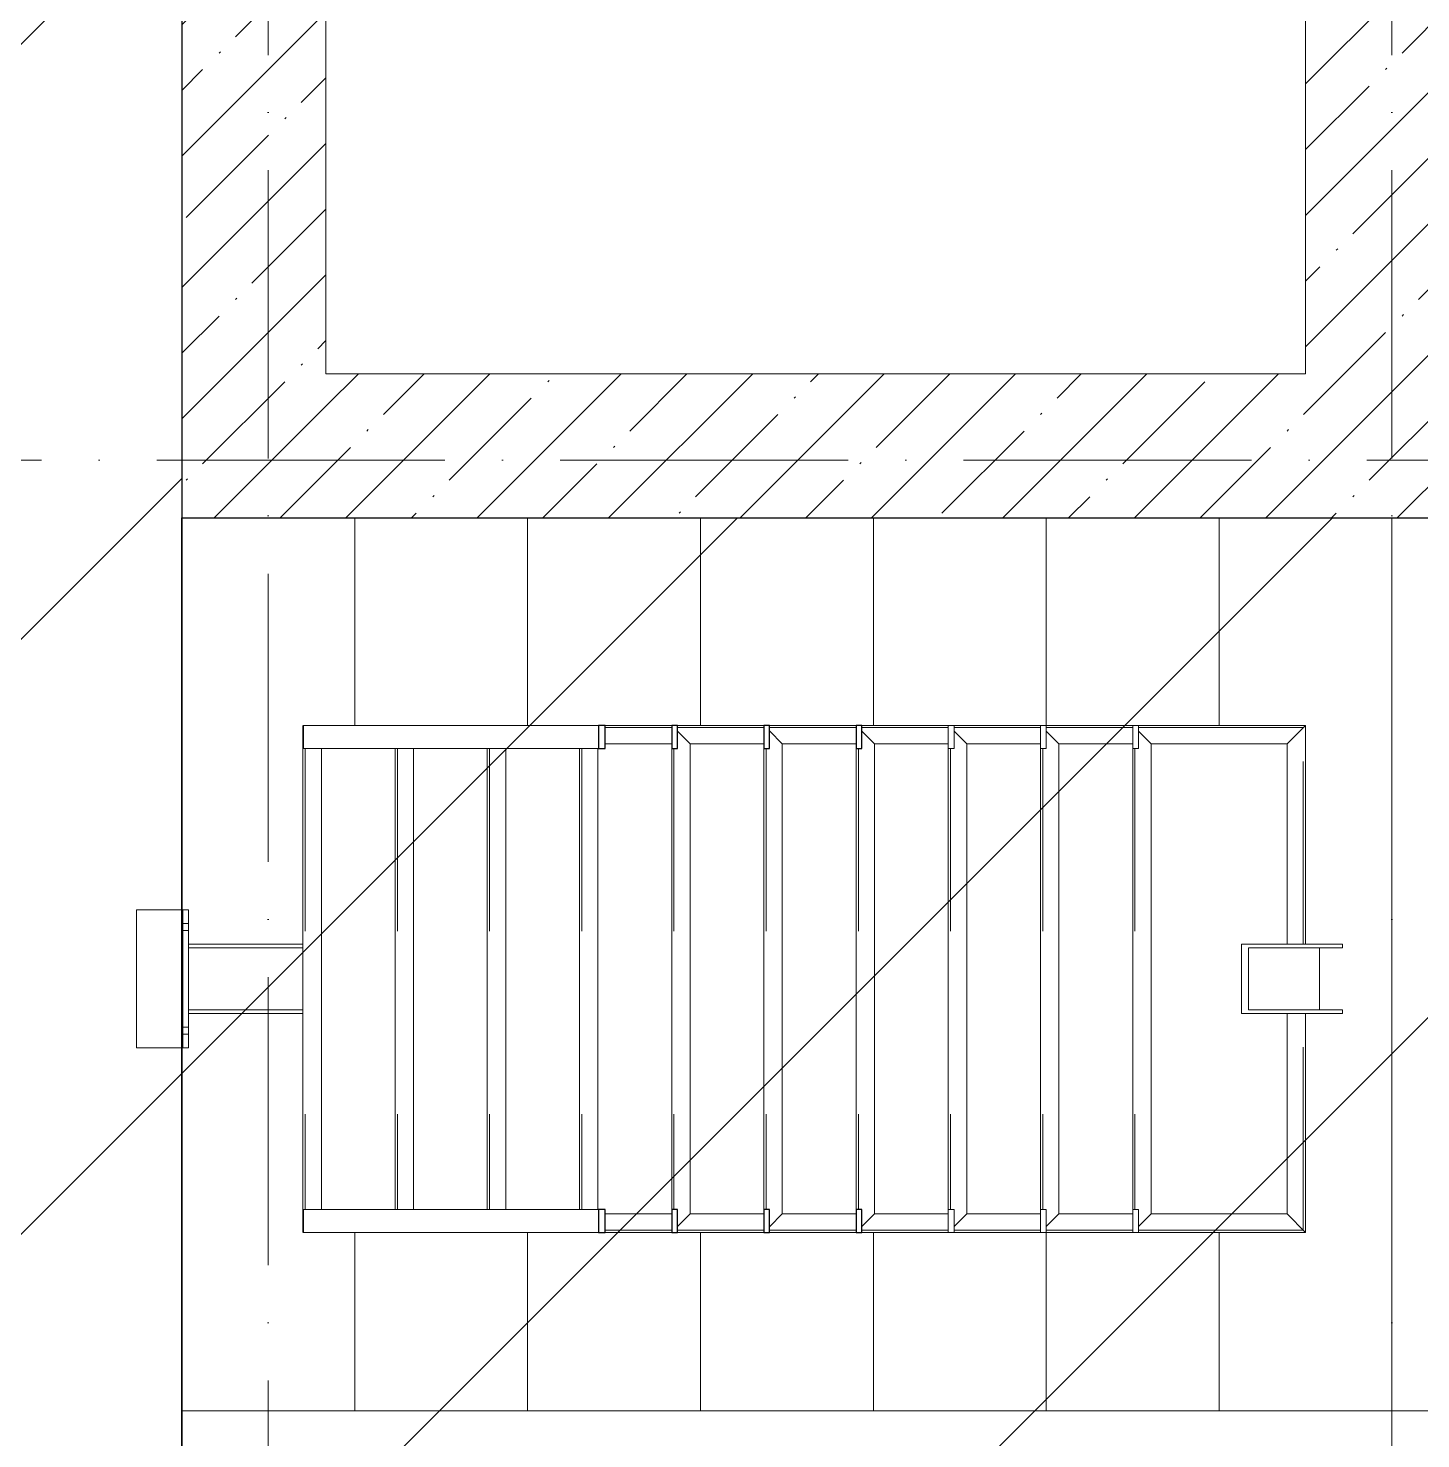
# Model space of a CAD drawing. Header units: millimetres. Extents: x -606178 to 312196, y -19338 to 632709.
# Drawn here: x -141132 to -138715, y 451927 to 454375 of the extents above; entities that cross this region are included whole.
import ezdxf

# ---------------------------------------------------------------- set-up
doc = ezdxf.new("R2010")
doc.units = ezdxf.units.MM
doc.linetypes.add('50_200_ШТРИХ_1Т_ш5_п1_п1_', pattern=[700, 500, -100, 0, -100])
doc.linetypes.add('Штрих', pattern=[635, 317.5, -317.5])
for name, color, linetype, lineweight in [('4) ЛЕстницы', 5, 'Continuous', 30), ('A-FLOR-____-OTLN', 7, 'Continuous', 9), ('A-GENM-____-HDLN', 7, 'Штрих', 9), ('A-GENM-____-MCUT', 7, 'Continuous', 25), ('A-GENM-____-OTLN', 7, 'Continuous', 9), ('A-WALL-____-MCUT-1', 7, 'Continuous', 9), ('A-WALL-____-PATT-1', 7, 'Continuous', 9), ('S-GRID-____-OTLN-1', 7, '50_200_ШТРИХ_1Т_ш5_п1_п1_', 9), ('S-STRS-____-OTLN-1', 7, 'Continuous', 9)]:
    doc.layers.add(name, color=color, linetype=linetype, lineweight=lineweight)
pattern_1 = [(45, (-140714.89, 451794.26), (-114.0493, 114.0493), []), (45, (-140600.84, 451794.26), (-114.0493, 114.0493), [201.612, -40.322, 3.353, -36.97])]
pattern_2 = [(45, (-424485.6, 538657.7), (-516.3647, 516.3647), [])]

# ---------------------------------------------------------------- blocks, each defined once
blk = doc.blocks.new('ОМ_Нижняя опорная пятка - ОМ_Нижняя опорная пятка-19082064-АР1_План отверстий 3 этажа в осях 1-64_А-ГГ')
at = {"layer": 'A-GENM-____-OTLN'}
for p, q in [((-96, 10), (-96, 0)), ((-84, 10), (-84, 0)), ((84, 10), (84, 0)), ((96, 10), (96, 0))]:
    blk.add_line(p, q, dxfattribs=at)
blk = doc.blocks.new('ОМ_Труба_ГОСТ 8639-82 - ОМ_Труба_ГОСТ 8639-82-26350154-АР1_План отверстий 3 этажа в осях 1-64_А-ГГ')
at = {"layer": 'A-GENM-____-OTLN'}
for p, q in [((19689.1, 44821), (19689.1, 44941)), ((19689.1, 44941), (19864.1, 44941)), ((19864.1, 44935), (19701.2, 44935)), ((19701.2, 44935), (19701.2, 44827)), ((19824, 44935), (19824, 44827)), ((19864.1, 44941), (19864.1, 44935)), ((19864.1, 44821), (19689.1, 44821)), ((19701.2, 44827), (19864.1, 44827)), ((19864.1, 44827), (19864.1, 44821))]:
    blk.add_line(p, q, dxfattribs=at)
blk = doc.blocks.new('ОМ_Уголок_ГОСТ 8509-93 - ОМ_Уголок_ГОСТ 8509-93-26349651-АР1_План отверстий 3 этажа в осях 1-64_А-ГГ')
at = {"layer": 'A-GENM-____-HDLN'}
for p, q in [((4, -4), (380, -4)), ((500, -4), (876, -4))]:
    blk.add_line(p, q, dxfattribs=at)
at = {"layer": 'A-GENM-____-OTLN'}
for p, q in [((380, 0), (0, 0)), ((32, -32), (0, 0)), ((880, 0), (500, 0)), ((880, 0), (848, -32)), ((32, -32), (380, -32)), ((500, -32), (848, -32))]:
    blk.add_line(p, q, dxfattribs=at)
blk = doc.blocks.new('ОМ_Уголок_ГОСТ 8509-93 - ОМ_Уголок_ГОСТ 8509-93-V88-АР1_План отверстий 3 этажа в осях 1-64_А-ГГ')
at = {"layer": 'A-GENM-____-HDLN'}
blk.add_line((40, -4), (840, -4), dxfattribs=at)
at = {"layer": 'A-GENM-____-OTLN'}
for p, q in [((32, -32), (10, -10)), ((840, 0), (40, 0)), ((870, -10), (848, -32)), ((32, -32), (848, -32))]:
    blk.add_line(p, q, dxfattribs=at)
blk = doc.blocks.new('ОМ_Уголок_ГОСТ 8509-93 - ОМ_Уголок_ГОСТ 8509-93-19082047-АР1_План отверстий 3 этажа в осях 1-64_А-ГГ')
at = {"layer": 'A-GENM-____-HDLN'}
blk.add_line((10, -4), (296, -4), dxfattribs=at)
at = {"layer": 'A-GENM-____-OTLN'}
for p, q in [((300, 0), (10, 0)), ((32, -32), (10, -10)), ((300, 0), (268, -32)), ((32, -32), (268, -32))]:
    blk.add_line(p, q, dxfattribs=at)
blk = doc.blocks.new('ОМ_Уголок_ГОСТ 8509-93 - ОМ_Уголок_ГОСТ 8509-93-V89-АР1_План отверстий 3 этажа в осях 1-64_А-ГГ')
at = {"layer": 'A-GENM-____-HDLN'}
blk.add_line((4, -4), (290, -4), dxfattribs=at)
at = {"layer": 'A-GENM-____-OTLN'}
for p, q in [((290, 0), (0, 0)), ((32, -32), (0, 0)), ((290, -10), (268, -32)), ((32, -32), (268, -32))]:
    blk.add_line(p, q, dxfattribs=at)
blk = doc.blocks.new('ОМ_Уголок_ГОСТ 8509-93 - ОМ_Уголок_ГОСТ 8509-93-V90-АР1_План отверстий 3 этажа в осях 1-64_А-ГГ')
at = {"layer": 'A-GENM-____-HDLN'}
blk.add_line((10, -4), (160, -4), dxfattribs=at)
at = {"layer": 'A-GENM-____-OTLN'}
for p, q in [((160, 0), (10, 0)), ((32, -32), (10, -10)), ((32, -32), (160, -32))]:
    blk.add_line(p, q, dxfattribs=at)
blk = doc.blocks.new('ОМ_Уголок_ГОСТ 8509-93 - ОМ_Уголок_ГОСТ 8509-93-V91-АР1_План отверстий 3 этажа в осях 1-64_А-ГГ')
at = {"layer": 'A-GENM-____-HDLN'}
blk.add_line((140, -4), (290, -4), dxfattribs=at)
at = {"layer": 'A-GENM-____-OTLN'}
for p, q in [((290, 0), (140, 0)), ((290, -10), (268, -32)), ((140, -32), (268, -32))]:
    blk.add_line(p, q, dxfattribs=at)
blk = doc.blocks.new('ОМ_Уголок_ГОСТ 8509-93 - ОМ_Уголок_ГОСТ 8509-93-V160-АР1_План отверстий 3 этажа в осях 1-64_А-ГГ')
at = {"layer": 'A-GENM-____-HDLN'}
blk.add_line((40, -4), (840, -4), dxfattribs=at)
at = {"layer": 'A-GENM-____-OTLN'}
for p, q in [((32, -32), (10.1, -10.1)), ((840, 0), (40, 0)), ((869.9, -10.1), (848, -32)), ((32, -32), (848, -32))]:
    blk.add_line(p, q, dxfattribs=at)
blk = doc.blocks.new('ОМ_Уголок_ГОСТ 8509-93 - ОМ_Уголок_ГОСТ 8509-93-V161-АР1_План отверстий 3 этажа в осях 1-64_А-ГГ')
at = {"layer": 'A-GENM-____-HDLN'}
blk.add_line((10.1, -4), (160, -4), dxfattribs=at)
at = {"layer": 'A-GENM-____-OTLN'}
for p, q in [((160, 0), (10.1, 0)), ((32, -32), (10.1, -10.1)), ((32, -32), (160, -32))]:
    blk.add_line(p, q, dxfattribs=at)
blk = doc.blocks.new('ОМ_Уголок_ГОСТ 8509-93 - ОМ_Уголок_ГОСТ 8509-93-V162-АР1_План отверстий 3 этажа в осях 1-64_А-ГГ')
at = {"layer": 'A-GENM-____-HDLN'}
blk.add_line((140, -4), (289.9, -4), dxfattribs=at)
at = {"layer": 'A-GENM-____-OTLN'}
for p, q in [((289.9, 0), (140, 0)), ((289.9, -10.1), (268, -32)), ((140, -32), (268, -32))]:
    blk.add_line(p, q, dxfattribs=at)
blk = doc.blocks.new('ОМ_Уголок_ГОСТ 8509-93 - ОМ_Уголок_ГОСТ 8509-93-V92-АР1_План отверстий 3 этажа в осях 1-64_А-ГГ')
at = {"layer": 'A-GENM-____-HDLN'}
blk.add_line((40, -4), (840, -4), dxfattribs=at)
at = {"layer": 'A-GENM-____-OTLN'}
for p, q in [((840, 0), (40, 0)), ((40, -32), (840, -32))]:
    blk.add_line(p, q, dxfattribs=at)
blk = doc.blocks.new('ОМ_Уголок_ГОСТ 8509-93 - ОМ_Уголок_ГОСТ 8509-93-V93-АР1_План отверстий 3 этажа в осях 1-64_А-ГГ')
at = {"layer": 'A-GENM-____-HDLN'}
blk.add_line((44.3, -4), (160, -4), dxfattribs=at)
at = {"layer": 'A-GENM-____-OTLN'}
for p, q in [((160, 0), (44.3, 0)), ((44.3, -32), (160, -32))]:
    blk.add_line(p, q, dxfattribs=at)
blk = doc.blocks.new('ОМ_Уголок_ГОСТ 8509-93 - ОМ_Уголок_ГОСТ 8509-93-V94-АР1_План отверстий 3 этажа в осях 1-64_А-ГГ')
at = {"layer": 'A-GENM-____-HDLN'}
blk.add_line((140, -4), (255.7, -4), dxfattribs=at)
at = {"layer": 'A-GENM-____-OTLN'}
for p, q in [((255.7, 0), (140, 0)), ((140, -32), (255.7, -32))]:
    blk.add_line(p, q, dxfattribs=at)
blk = doc.blocks.new('ОМ_Уголок_ГОСТ 8509-93 - ОМ_Уголок_ГОСТ 8509-93-V163-АР1_План отверстий 3 этажа в осях 1-64_А-ГГ')
at = {"layer": 'A-GENM-____-HDLN'}
blk.add_line((40, -4), (840, -4), dxfattribs=at)
at = {"layer": 'A-GENM-____-OTLN'}
for p, q in [((880, 0), (0, 0)), ((1.3, -1.3), (0, 0)), ((880, 0), (878.7, -1.3)), ((40, -32), (840, -32))]:
    blk.add_line(p, q, dxfattribs=at)
blk = doc.blocks.new('ОМ_Труба_ГОСТ 8639-82 - ОМ_Труба_ГОСТ 8639-82-26527904-АР1_План отверстий 3 этажа в осях 1-64_А-ГГ')
at = {"layer": 'A-GENM-____-HDLN'}
for p, q in [((18060, 44935), (17861.5, 44935)), ((18060, 44827), (17861.5, 44827))]:
    blk.add_line(p, q, dxfattribs=at)
at = {"layer": 'A-GENM-____-OTLN'}
for p, q in [((18060, 44941), (17861.5, 44941)), ((18060, 44821), (17861.5, 44821))]:
    blk.add_line(p, q, dxfattribs=at)
blk = doc.blocks.new('ОМ_Уголок_ГОСТ 8510-86 - ОМ_Уголок_ГОСТ 8510-86-19082066-АР1_План отверстий 3 этажа в осях 1-64_А-ГГ')
at = {"layer": 'A-GENM-____-OTLN'}
for p, q in [((0, 0), (0, -90)), ((240, 0), (0, 0)), ((0, -10), (240, -10)), ((240, -90), (240, 0)), ((0, -90), (240, -90))]:
    blk.add_line(p, q, dxfattribs=at)
blk = doc.blocks.new('ОМ_Полоса_Трапеция прямоугольная_Прокат_ГОСТ 103-2006 - ОМ_Полоса_Трапеция прямоугольная_Прокат_ГОСТ 103-2006-19082130-АР1_План отверстий 3 этажа в осях 1-64_А-ГГ')
at = {"layer": 'A-GENM-____-OTLN'}
for p, q in [((19500, 45321), (19510, 45321)), ((19500, 45281), (19500, 45321)), ((19510, 45321), (19510, 45281)), ((19510, 45281), (19500, 45281))]:
    blk.add_line(p, q, dxfattribs=at)
blk = doc.blocks.new('ОМ_Полоса_Трапеция прямоугольная_Прокат_ГОСТ 103-2006 - ОМ_Полоса_Трапеция прямоугольная_Прокат_ГОСТ 103-2006-V96-АР1_План отверстий 3 этажа в осях 1-64_А-ГГ')
at = {"layer": 'A-GENM-____-MCUT'}
for p, q in [((19030, 45321), (19020, 45321)), ((19020, 45321), (19020, 45281)), ((19030, 45281), (19030, 45321)), ((19020, 45281), (19030, 45281))]:
    blk.add_line(p, q, dxfattribs=at)
blk = doc.blocks.new('ОМ_Полоса_Трапеция прямоугольная_Прокат_ГОСТ 103-2006 - ОМ_Полоса_Трапеция прямоугольная_Прокат_ГОСТ 103-2006-V97-АР1_План отверстий 3 этажа в осях 1-64_А-ГГ')
at = {"layer": 'A-GENM-____-MCUT'}
for p, q in [((18870, 45321), (18860, 45321)), ((18860, 45321), (18860, 45281)), ((18870, 45281), (18870, 45321)), ((18860, 45281), (18870, 45281))]:
    blk.add_line(p, q, dxfattribs=at)
blk = doc.blocks.new('ОМ_Полоса_Трапеция прямоугольная_Прокат_ГОСТ 103-2006 - ОМ_Полоса_Трапеция прямоугольная_Прокат_ГОСТ 103-2006-V98-АР1_План отверстий 3 этажа в осях 1-64_А-ГГ')
at = {"layer": 'A-GENM-____-MCUT'}
for p, q in [((18710, 45321), (18700, 45321)), ((18700, 45321), (18700, 45281)), ((18710, 45281), (18710, 45321)), ((18700, 45281), (18710, 45281))]:
    blk.add_line(p, q, dxfattribs=at)
blk = doc.blocks.new('ОМ_Полоса_Прокат_ГОСТ 103-2006 - ОМ_Полоса_Прокат_ГОСТ 103-2006-20723456-АР1_План отверстий 3 этажа в осях 1-64_А-ГГ')
at = {"layer": 'A-GENM-____-MCUT'}
for p, q in [((18584.3, 45321), (18572.8, 45321)), ((18572.8, 45321), (18572.8, 45281)), ((18584.3, 45281), (18584.3, 45321)), ((18572.8, 45281), (18584.3, 45281))]:
    blk.add_line(p, q, dxfattribs=at)
at = {"layer": 'A-GENM-____-OTLN'}
for p, q in [((18061.3, 45281), (18061.3, 45321)), ((18061.3, 45321), (18572.8, 45321)), ((18572.8, 45281), (18061.3, 45281))]:
    blk.add_line(p, q, dxfattribs=at)
blk = doc.blocks.new('ОМ_Полоса_Трапеция прямоугольная_Прокат_ГОСТ 103-2006 - ОМ_Полоса_Трапеция прямоугольная_Прокат_ГОСТ 103-2006-19082170-АР1_План отверстий 3 этажа в осях 1-64_А-ГГ')
at = {"layer": 'A-GENM-____-OTLN'}
for p, q in [((19500, 44481), (19510, 44481)), ((19500, 44441), (19500, 44481)), ((19510, 44481), (19510, 44441)), ((19510, 44441), (19500, 44441))]:
    blk.add_line(p, q, dxfattribs=at)
blk = doc.blocks.new('ОМ_Полоса_Трапеция прямоугольная_Прокат_ГОСТ 103-2006 - ОМ_Полоса_Трапеция прямоугольная_Прокат_ГОСТ 103-2006-V99-АР1_План отверстий 3 этажа в осях 1-64_А-ГГ')
at = {"layer": 'A-GENM-____-MCUT'}
for p, q in [((19030, 44481), (19020, 44481)), ((19020, 44481), (19020, 44441)), ((19030, 44441), (19030, 44481)), ((19020, 44441), (19030, 44441))]:
    blk.add_line(p, q, dxfattribs=at)
blk = doc.blocks.new('ОМ_Полоса_Трапеция прямоугольная_Прокат_ГОСТ 103-2006 - ОМ_Полоса_Трапеция прямоугольная_Прокат_ГОСТ 103-2006-V100-АР1_План отверстий 3 этажа в осях 1-64_А-ГГ')
at = {"layer": 'A-GENM-____-MCUT'}
for p, q in [((18870, 44481), (18860, 44481)), ((18860, 44481), (18860, 44441)), ((18870, 44441), (18870, 44481)), ((18860, 44441), (18870, 44441))]:
    blk.add_line(p, q, dxfattribs=at)
blk = doc.blocks.new('ОМ_Полоса_Трапеция прямоугольная_Прокат_ГОСТ 103-2006 - ОМ_Полоса_Трапеция прямоугольная_Прокат_ГОСТ 103-2006-V101-АР1_План отверстий 3 этажа в осях 1-64_А-ГГ')
at = {"layer": 'A-GENM-____-MCUT'}
for p, q in [((18710, 44481), (18700, 44481)), ((18700, 44481), (18700, 44441)), ((18710, 44441), (18710, 44481)), ((18700, 44441), (18710, 44441))]:
    blk.add_line(p, q, dxfattribs=at)
blk = doc.blocks.new('ОМ_Полоса_Прокат_ГОСТ 103-2006 - ОМ_Полоса_Прокат_ГОСТ 103-2006-20723498-АР1_План отверстий 3 этажа в осях 1-64_А-ГГ')
at = {"layer": 'A-GENM-____-MCUT'}
for p, q in [((18584.3, 44481), (18572.8, 44481)), ((18572.8, 44481), (18572.8, 44441)), ((18584.3, 44441), (18584.3, 44481)), ((18572.8, 44441), (18584.3, 44441))]:
    blk.add_line(p, q, dxfattribs=at)
at = {"layer": 'A-GENM-____-OTLN'}
for p, q in [((18061.3, 44441), (18061.3, 44481)), ((18061.3, 44481), (18572.8, 44481)), ((18572.8, 44441), (18061.3, 44441))]:
    blk.add_line(p, q, dxfattribs=at)

msp = doc.modelspace()

# ---------------------------------------------------------------- hatches: boundary and pattern name
at = {"layer": '4) ЛЕстницы'}
h = msp.add_hatch(dxfattribs=at)
h.set_pattern_fill('ANSI31', color=256, scale=230)
h.set_pattern_definition(pattern_2)
h.paths.add_polyline_path([(-142914.891, 457625.3011), (-140864.891, 457625.3011), (-140864.891, 450125.3011), (-142914.891, 450125.3011)])
h = msp.add_hatch(dxfattribs=at)
h.set_pattern_fill('ANSI31', color=256, scale=230)
h.set_pattern_definition(pattern_2)
h.paths.add_polyline_path([(-140864.891, 453525.3011), (-135414.891, 453525.3011), (-135414.891, 450125.3011), (-140864.891, 450125.3011)])
at = {"layer": 'A-WALL-____-PATT-1'}
h = msp.add_hatch(dxfattribs=at)
h.set_pattern_fill('FP_38', color=256, style=0, pattern_type=2)
h.set_pattern_definition(pattern_1)
h.paths.add_polyline_path([(-140728.5679, 453525.3011), (-140614.891, 453525.3011), (-140614.891, 457625.3011), (-140864.891, 457625.3011), (-140864.891, 453525.3011)], flags=0)
h = msp.add_hatch(dxfattribs=at)
h.set_pattern_fill('FP_38', color=256, style=0, pattern_type=2)
h.set_pattern_definition(pattern_1)
h.paths.add_polyline_path([(-138914.891, 453775.3011), (-138664.891, 453775.3011), (-138664.891, 454825.3011), (-138914.891, 454825.3011), (-138914.891, 454248.3732)], flags=0)
h.paths.add_polyline_path([(-138664.891, 456175.3011), (-138664.891, 456475.3011), (-138914.891, 456475.3011), (-138914.891, 456175.3011)], flags=0)
h = msp.add_hatch(dxfattribs=at)
h.set_pattern_fill('FP_38', color=256, style=0, pattern_type=2)
h.set_pattern_definition(pattern_1)
h.paths.add_polyline_path([(-135414.891, 453525.3011), (-135164.891, 453525.3011), (-135164.891, 453775.3011), (-140614.891, 453775.3011), (-140614.891, 453525.3011), (-137193.6393, 453525.3011)], flags=0)

# ---------------------------------------------------------------- linework, layer by layer
for points in [[(-142914.891, 457625.3011), (-140864.891, 457625.3011), (-140864.891, 450125.3011), (-142914.891, 450125.3011)], [(-140864.891, 453525.3011), (-135414.891, 453525.3011), (-135414.891, 450125.3011), (-140864.891, 450125.3011)]]:
    msp.add_lwpolyline(points, close=True)
at = {"layer": 'A-FLOR-____-OTLN'}
for p, q in [((-140864.891, 452845.3011), (-140864.891, 453525.3011)), ((-140864.891, 450125.3011), (-140864.891, 452605.3011))]:
    msp.add_line(p, q, dxfattribs=at)
at = {"layer": 'A-WALL-____-MCUT-1'}
for p, q in [((-140864.891, 457625.3011), (-140864.891, 453525.3011)), ((-140614.891, 453775.3011), (-140614.891, 456475.3011)), ((-138914.891, 454825.3011), (-138914.891, 453775.3011)), ((-138914.891, 453775.3011), (-140614.891, 453775.3011)), ((-140864.891, 453525.3011), (-135414.891, 453525.3011))]:
    msp.add_line(p, q, dxfattribs=at)
at = {"layer": 'S-GRID-____-OTLN-1'}
for p, q in [((-140714.891, 458329.2751), (-140714.891, 447311.6528)), ((-138764.891, 458329.2751), (-138764.891, 447311.6528)), ((-36793.8313, 453625.3011), (-145383.6612, 453625.3011))]:
    msp.add_line(p, q, dxfattribs=at)
at = {"layer": 'S-STRS-____-OTLN-1'}
for p, q in [((-140564.891, 453525.3011), (-140564.891, 453165.3011)), ((-140564.891, 453525.3011), (-140564.891, 453165.3011)), ((-140264.891, 453525.3011), (-140264.891, 453165.3011)), ((-140264.891, 453525.3011), (-140264.891, 453165.3011)), ((-139964.891, 453525.3011), (-139964.891, 453165.3011)), ((-139964.891, 453525.3011), (-139964.891, 453165.3011)), ((-139664.891, 453525.3011), (-139664.891, 453165.3011)), ((-139664.891, 453525.3011), (-139664.891, 453165.3011)), ((-139364.891, 453525.3011), (-139364.891, 453165.3011)), ((-139364.891, 453525.3011), (-139364.891, 453165.3011)), ((-139064.891, 453525.3011), (-139064.891, 453165.3011)), ((-139064.891, 453525.3011), (-139064.891, 453165.3011)), ((-138764.891, 453525.3011), (-138764.891, 451975.3011)), ((-138764.891, 453525.3011), (-138764.891, 451975.3011)), ((-140564.891, 452285.3011), (-140564.891, 451975.3011)), ((-140564.891, 452285.3011), (-140564.891, 451975.3011)), ((-140264.891, 452285.3011), (-140264.891, 451975.3011)), ((-140264.891, 452285.3011), (-140264.891, 451975.3011)), ((-139964.891, 452285.3011), (-139964.891, 451975.3011)), ((-139964.891, 452285.3011), (-139964.891, 451975.3011)), ((-139664.891, 452285.3011), (-139664.891, 451975.3011)), ((-139664.891, 452285.3011), (-139664.891, 451975.3011)), ((-139364.891, 452285.3011), (-139364.891, 451975.3011)), ((-139364.891, 452285.3011), (-139364.891, 451975.3011)), ((-139064.891, 452285.3011), (-139064.891, 451975.3011)), ((-139064.891, 452285.3011), (-139064.891, 451975.3011)), ((-140864.891, 451975.3011), (-140564.891, 451975.3011)), ((-140564.891, 451975.3011), (-140264.891, 451975.3011)), ((-140264.891, 451975.3011), (-139964.891, 451975.3011)), ((-139964.891, 451975.3011), (-139664.891, 451975.3011)), ((-139664.891, 451975.3011), (-139364.891, 451975.3011)), ((-139364.891, 451975.3011), (-139064.891, 451975.3011)), ((-139064.891, 451975.3011), (-138764.891, 451975.3011)), ((-138764.891, 451975.3011), (-138464.891, 451975.3011))]:
    msp.add_line(p, q, dxfattribs=at)

# ---------------------------------------------------------------- block references
at = {"layer": 'A-GENM-____-OTLN', "extrusion": (0, 0, -1)}
for name, p, rotation in [('ОМ_Уголок_ГОСТ 8509-93 - ОМ_Уголок_ГОСТ 8509-93-V163-АР1_План отверстий 3 этажа в осях 1-64_А-ГГ', (140654.891, 453165.3011), 269.9999999999989), ('ОМ_Уголок_ГОСТ 8509-93 - ОМ_Уголок_ГОСТ 8509-93-V88-АР1_План отверстий 3 этажа в осях 1-64_А-ГГ', (140014.891, 453165.3011), 269.9999999999989), ('ОМ_Уголок_ГОСТ 8509-93 - ОМ_Уголок_ГОСТ 8509-93-V160-АР1_План отверстий 3 этажа в осях 1-64_А-ГГ', (139854.891, 453165.3011), 269.9999999999989), ('ОМ_Уголок_ГОСТ 8509-93 - ОМ_Уголок_ГОСТ 8509-93-V88-АР1_План отверстий 3 этажа в осях 1-64_А-ГГ', (139694.891, 453165.3011), 269.9999999999989), ('ОМ_Уголок_ГОСТ 8509-93 - ОМ_Уголок_ГОСТ 8509-93-V88-АР1_План отверстий 3 этажа в осях 1-64_А-ГГ', (139534.891, 453165.3011), 269.9999999999989), ('ОМ_Уголок_ГОСТ 8509-93 - ОМ_Уголок_ГОСТ 8509-93-V88-АР1_План отверстий 3 этажа в осях 1-64_А-ГГ', (139374.891, 453165.3011), 269.9999999999989), ('ОМ_Уголок_ГОСТ 8509-93 - ОМ_Уголок_ГОСТ 8509-93-V88-АР1_План отверстий 3 этажа в осях 1-64_А-ГГ', (139214.891, 453165.3011), 269.9999999999989), ('ОМ_Уголок_ГОСТ 8509-93 - ОМ_Уголок_ГОСТ 8509-93-26349651-АР1_План отверстий 3 этажа в осях 1-64_А-ГГ', (138914.891, 452285.3011), 89.99999999999908), ('ОМ_Уголок_ГОСТ 8509-93 - ОМ_Уголок_ГОСТ 8509-93-V92-АР1_План отверстий 3 этажа в осях 1-64_А-ГГ', (140494.891, 453165.3011), 269.9999999999989), ('ОМ_Уголок_ГОСТ 8509-93 - ОМ_Уголок_ГОСТ 8509-93-V92-АР1_План отверстий 3 этажа в осях 1-64_А-ГГ', (140334.891, 453165.3011), 269.9999999999989), ('ОМ_Уголок_ГОСТ 8509-93 - ОМ_Уголок_ГОСТ 8509-93-V92-АР1_План отверстий 3 этажа в осях 1-64_А-ГГ', (140174.891, 453165.3011), 269.9999999999989), ('ОМ_Уголок_ГОСТ 8510-86 - ОМ_Уголок_ГОСТ 8510-86-19082066-АР1_План отверстий 3 этажа в осях 1-64_А-ГГ', (140853.4017, 452605.3011), 89.99999999999918), ('ОМ_Уголок_ГОСТ 8509-93 - ОМ_Уголок_ГОСТ 8509-93-V93-АР1_План отверстий 3 этажа в осях 1-64_А-ГГ', (140174.891, 452285.3011), 180), ('ОМ_Уголок_ГОСТ 8509-93 - ОМ_Уголок_ГОСТ 8509-93-V90-АР1_План отверстий 3 этажа в осях 1-64_А-ГГ', (140014.891, 452285.3011), 180), ('ОМ_Уголок_ГОСТ 8509-93 - ОМ_Уголок_ГОСТ 8509-93-V161-АР1_План отверстий 3 этажа в осях 1-64_А-ГГ', (139854.891, 452285.3011), 180), ('ОМ_Уголок_ГОСТ 8509-93 - ОМ_Уголок_ГОСТ 8509-93-V90-АР1_План отверстий 3 этажа в осях 1-64_А-ГГ', (139694.891, 452285.3011), 180), ('ОМ_Уголок_ГОСТ 8509-93 - ОМ_Уголок_ГОСТ 8509-93-V90-АР1_План отверстий 3 этажа в осях 1-64_А-ГГ', (139534.891, 452285.3011), 180), ('ОМ_Уголок_ГОСТ 8509-93 - ОМ_Уголок_ГОСТ 8509-93-V90-АР1_План отверстий 3 этажа в осях 1-64_А-ГГ', (139374.891, 452285.3011), 180), ('ОМ_Уголок_ГОСТ 8509-93 - ОМ_Уголок_ГОСТ 8509-93-19082047-АР1_План отверстий 3 этажа в осях 1-64_А-ГГ', (139214.891, 452285.3011), 180)]:
    msp.add_blockref(name, p, dxfattribs=dict(at, rotation=rotation))
at = {"layer": 'A-GENM-____-OTLN'}
for name, p in [('ОМ_Полоса_Прокат_ГОСТ 103-2006 - ОМ_Полоса_Прокат_ГОСТ 103-2006-20723456-АР1_План отверстий 3 этажа в осях 1-64_А-ГГ', (-158714.891, 407844.2592)), ('ОМ_Полоса_Трапеция прямоугольная_Прокат_ГОСТ 103-2006 - ОМ_Полоса_Трапеция прямоугольная_Прокат_ГОСТ 103-2006-V98-АР1_План отверстий 3 этажа в осях 1-64_А-ГГ', (-158714.891, 407844.2592)), ('ОМ_Полоса_Трапеция прямоугольная_Прокат_ГОСТ 103-2006 - ОМ_Полоса_Трапеция прямоугольная_Прокат_ГОСТ 103-2006-V97-АР1_План отверстий 3 этажа в осях 1-64_А-ГГ', (-158714.891, 407844.2592)), ('ОМ_Полоса_Трапеция прямоугольная_Прокат_ГОСТ 103-2006 - ОМ_Полоса_Трапеция прямоугольная_Прокат_ГОСТ 103-2006-V96-АР1_План отверстий 3 этажа в осях 1-64_А-ГГ', (-158714.891, 407844.2592)), ('ОМ_Полоса_Трапеция прямоугольная_Прокат_ГОСТ 103-2006 - ОМ_Полоса_Трапеция прямоугольная_Прокат_ГОСТ 103-2006-19082130-АР1_План отверстий 3 этажа в осях 1-64_А-ГГ', (-159034.891, 407844.2592)), ('ОМ_Полоса_Трапеция прямоугольная_Прокат_ГОСТ 103-2006 - ОМ_Полоса_Трапеция прямоугольная_Прокат_ГОСТ 103-2006-19082130-АР1_План отверстий 3 этажа в осях 1-64_А-ГГ', (-158874.891, 407844.2592)), ('ОМ_Полоса_Трапеция прямоугольная_Прокат_ГОСТ 103-2006 - ОМ_Полоса_Трапеция прямоугольная_Прокат_ГОСТ 103-2006-19082130-АР1_План отверстий 3 этажа в осях 1-64_А-ГГ', (-158714.891, 407844.2592)), ('ОМ_Труба_ГОСТ 8639-82 - ОМ_Труба_ГОСТ 8639-82-26527904-АР1_План отверстий 3 этажа в осях 1-64_А-ГГ', (-158714.891, 407844.2592)), ('ОМ_Труба_ГОСТ 8639-82 - ОМ_Труба_ГОСТ 8639-82-26350154-АР1_План отверстий 3 этажа в осях 1-64_А-ГГ', (-158714.891, 407844.2592)), ('ОМ_Полоса_Прокат_ГОСТ 103-2006 - ОМ_Полоса_Прокат_ГОСТ 103-2006-20723498-АР1_План отверстий 3 этажа в осях 1-64_А-ГГ', (-158714.891, 407844.2592)), ('ОМ_Полоса_Трапеция прямоугольная_Прокат_ГОСТ 103-2006 - ОМ_Полоса_Трапеция прямоугольная_Прокат_ГОСТ 103-2006-V101-АР1_План отверстий 3 этажа в осях 1-64_А-ГГ', (-158714.891, 407844.2592)), ('ОМ_Полоса_Трапеция прямоугольная_Прокат_ГОСТ 103-2006 - ОМ_Полоса_Трапеция прямоугольная_Прокат_ГОСТ 103-2006-V100-АР1_План отверстий 3 этажа в осях 1-64_А-ГГ', (-158714.891, 407844.2592)), ('ОМ_Полоса_Трапеция прямоугольная_Прокат_ГОСТ 103-2006 - ОМ_Полоса_Трапеция прямоугольная_Прокат_ГОСТ 103-2006-V99-АР1_План отверстий 3 этажа в осях 1-64_А-ГГ', (-158714.891, 407844.2592)), ('ОМ_Полоса_Трапеция прямоугольная_Прокат_ГОСТ 103-2006 - ОМ_Полоса_Трапеция прямоугольная_Прокат_ГОСТ 103-2006-19082170-АР1_План отверстий 3 этажа в осях 1-64_А-ГГ', (-159034.891, 407844.2592)), ('ОМ_Полоса_Трапеция прямоугольная_Прокат_ГОСТ 103-2006 - ОМ_Полоса_Трапеция прямоугольная_Прокат_ГОСТ 103-2006-19082170-АР1_План отверстий 3 этажа в осях 1-64_А-ГГ', (-158874.891, 407844.2592)), ('ОМ_Полоса_Трапеция прямоугольная_Прокат_ГОСТ 103-2006 - ОМ_Полоса_Трапеция прямоугольная_Прокат_ГОСТ 103-2006-19082170-АР1_План отверстий 3 этажа в осях 1-64_А-ГГ', (-158714.891, 407844.2592))]:
    msp.add_blockref(name, p, dxfattribs=at)
at = {"layer": 'A-GENM-____-OTLN', "extrusion": (0, 0, -1)}
for name, p in [('ОМ_Уголок_ГОСТ 8509-93 - ОМ_Уголок_ГОСТ 8509-93-V94-АР1_План отверстий 3 этажа в осях 1-64_А-ГГ', (139874.891, 453165.3011)), ('ОМ_Уголок_ГОСТ 8509-93 - ОМ_Уголок_ГОСТ 8509-93-V91-АР1_План отверстий 3 этажа в осях 1-64_А-ГГ', (139714.891, 453165.3011)), ('ОМ_Уголок_ГОСТ 8509-93 - ОМ_Уголок_ГОСТ 8509-93-V162-АР1_План отверстий 3 этажа в осях 1-64_А-ГГ', (139554.891, 453165.3011)), ('ОМ_Уголок_ГОСТ 8509-93 - ОМ_Уголок_ГОСТ 8509-93-V91-АР1_План отверстий 3 этажа в осях 1-64_А-ГГ', (139394.891, 453165.3011)), ('ОМ_Уголок_ГОСТ 8509-93 - ОМ_Уголок_ГОСТ 8509-93-V91-АР1_План отверстий 3 этажа в осях 1-64_А-ГГ', (139234.891, 453165.3011)), ('ОМ_Уголок_ГОСТ 8509-93 - ОМ_Уголок_ГОСТ 8509-93-V91-АР1_План отверстий 3 этажа в осях 1-64_А-ГГ', (139074.891, 453165.3011)), ('ОМ_Уголок_ГОСТ 8509-93 - ОМ_Уголок_ГОСТ 8509-93-V89-АР1_План отверстий 3 этажа в осях 1-64_А-ГГ', (138914.891, 453165.3011))]:
    msp.add_blockref(name, p, dxfattribs=at)
at = {"layer": 'A-GENM-____-OTLN', "rotation": 90.00000000000084}
msp.add_blockref('ОМ_Нижняя опорная пятка - ОМ_Нижняя опорная пятка-19082064-АР1_План отверстий 3 этажа в осях 1-64_А-ГГ', (-140853.4017, 452725.3011), dxfattribs=at)

doc.saveas('drawing.dxf')
